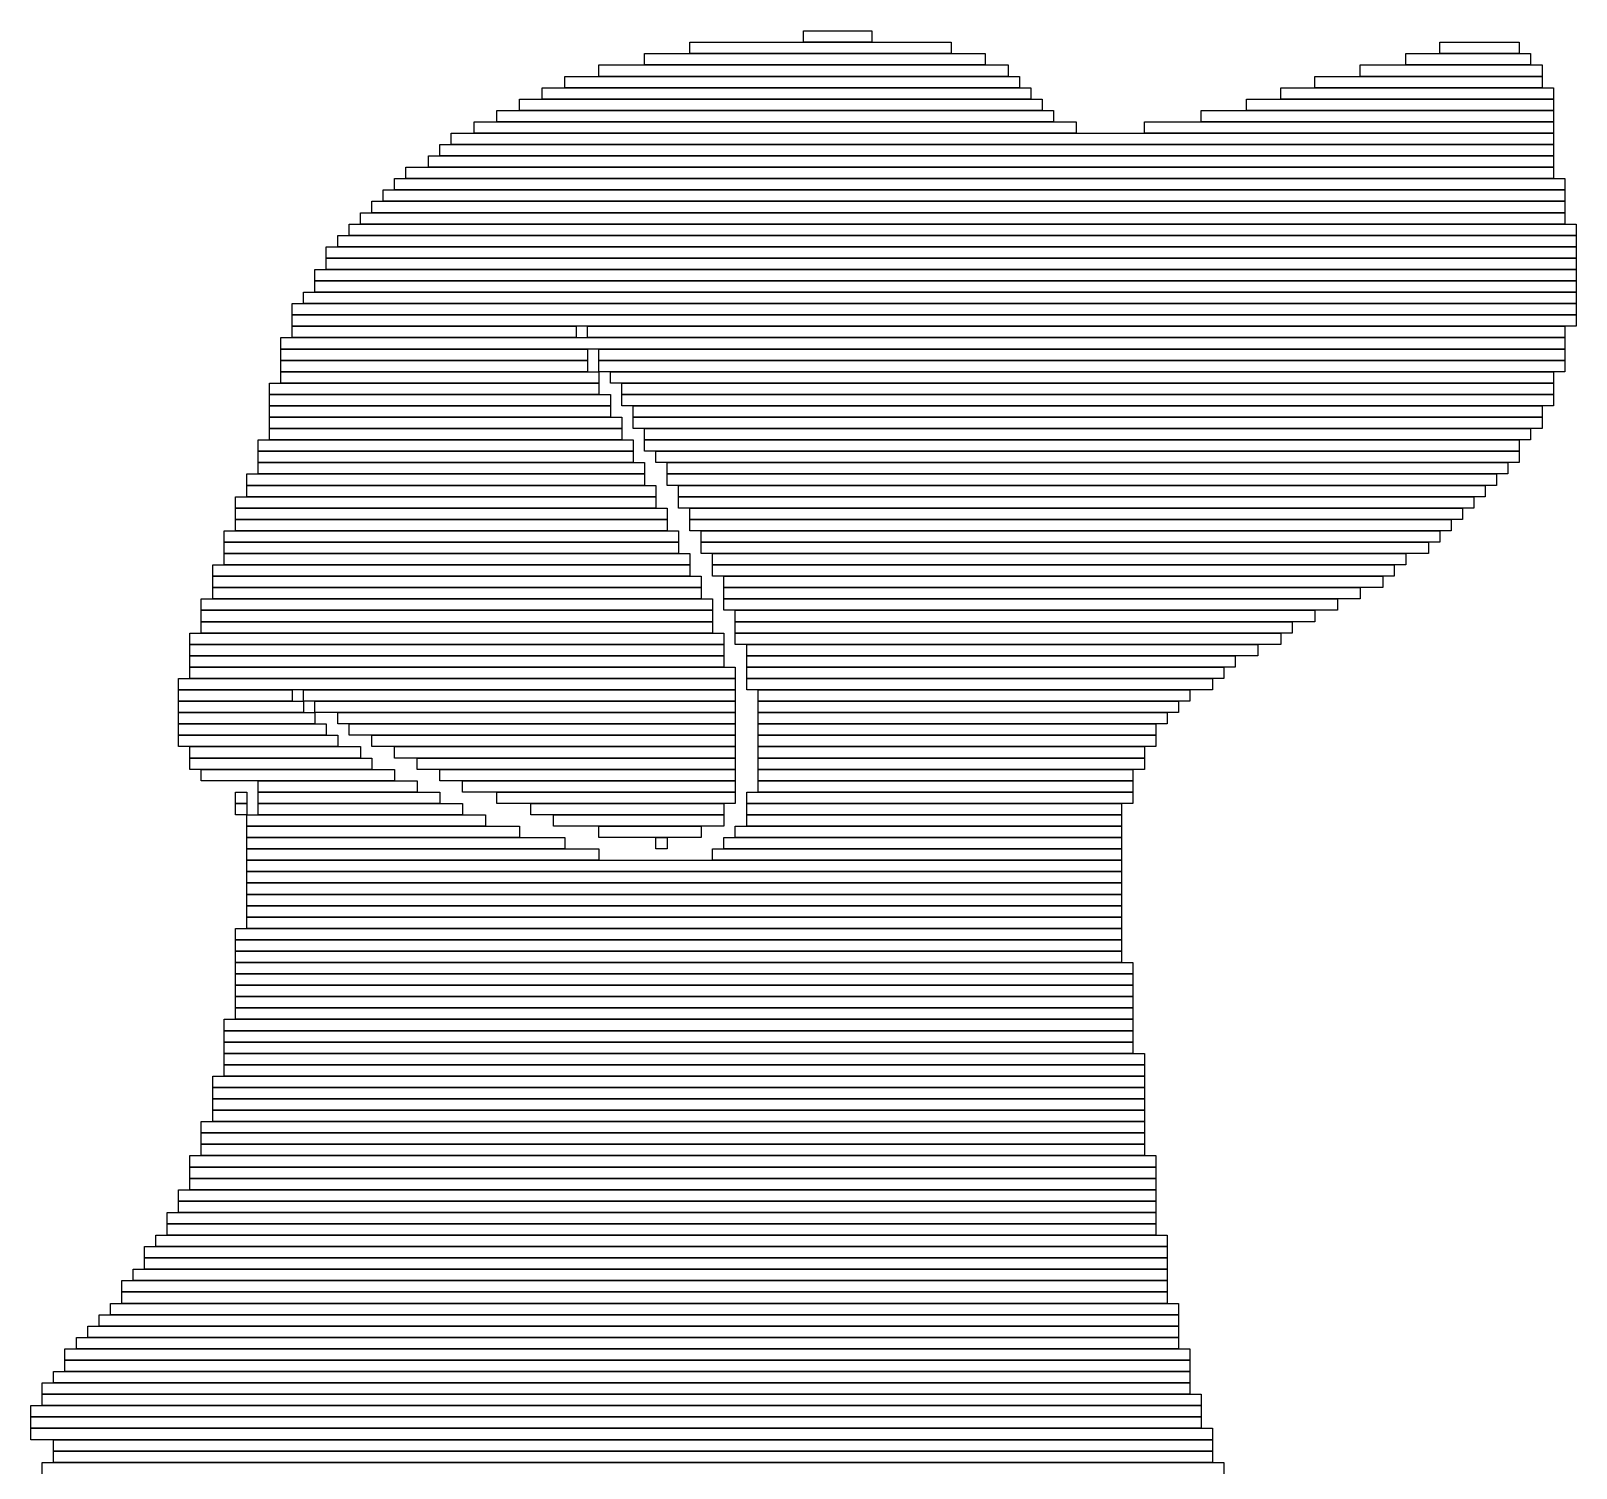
# Model space of a CAD drawing. Extents: x 95 to 861, y 112 to 960.
# Drawn here: x 285 to 421, y 812.5 to 939 of the extents above; entities that cross this region are included whole.
import ezdxf

# ---------------------------------------------------------------- set-up
doc = ezdxf.new("R2010")
doc.units = 0

msp = doc.modelspace()

# ---------------------------------------------------------------- linework, layer by layer
for p, q in [((353, 939), (359, 939)), ((353, 938), (353, 939)), ((359, 939), (359, 938)), ((343, 938), (366, 938)), ((343, 937), (343, 938)), ((359, 938), (353, 938)), ((366, 938), (366, 937)), ((409, 938), (416, 938)), ((409, 937), (409, 938)), ((416, 938), (416, 937)), ((335, 936), (371, 936)), ((335, 935), (335, 936)), ((339, 937), (369, 937)), ((339, 936), (339, 937)), ((369, 936), (339, 936)), ((366, 937), (343, 937)), ((369, 937), (369, 936)), ((371, 936), (371, 935)), ((402, 936), (418, 936)), ((402, 935), (402, 936)), ((406, 937), (417, 937)), ((406, 936), (406, 937)), ((417, 936), (406, 936)), ((416, 937), (409, 937)), ((417, 937), (417, 936)), ((418, 936), (418, 935)), ((332, 935), (372, 935)), ((332, 934), (332, 935)), ((371, 935), (335, 935)), ((372, 935), (372, 934)), ((398, 935), (418, 935)), ((398, 934), (398, 935)), ((418, 935), (402, 935)), ((418, 935), (418, 934)), ((328, 933), (374, 933)), ((328, 932), (328, 933)), ((330, 934), (373, 934)), ((330, 933), (330, 934)), ((373, 933), (330, 933)), ((372, 934), (332, 934)), ((373, 934), (373, 933)), ((374, 933), (374, 932)), ((392, 933), (419, 933)), ((392, 932), (392, 933)), ((395, 934), (419, 934)), ((395, 933), (395, 934)), ((419, 933), (395, 933)), ((418, 934), (398, 934)), ((419, 934), (419, 933)), ((419, 933), (419, 932)), ((326, 932), (375, 932)), ((326, 931), (326, 932)), ((374, 932), (328, 932)), ((375, 932), (375, 931)), ((388, 932), (419, 932)), ((388, 931), (388, 932)), ((419, 932), (392, 932)), ((419, 932), (419, 931)), ((324, 931), (377, 931)), ((324, 930), (324, 931)), ((375, 931), (326, 931)), ((377, 931), (377, 930)), ((383, 931), (419, 931)), ((383, 930), (383, 931)), ((419, 931), (388, 931)), ((419, 931), (419, 930)), ((321, 929), (419, 929)), ((321, 928), (321, 929)), ((322, 930), (419, 930)), ((322, 929), (322, 930)), ((419, 929), (322, 929)), ((377, 930), (324, 930)), ((419, 930), (383, 930)), ((419, 930), (419, 929)), ((419, 929), (419, 928)), ((320, 928), (419, 928)), ((320, 927), (320, 928)), ((419, 928), (321, 928)), ((419, 928), (419, 927)), ((318, 927), (419, 927)), ((318, 926), (318, 927)), ((419, 927), (320, 927)), ((419, 927), (419, 926)), ((316, 925), (420, 925)), ((316, 924), (316, 925)), ((317, 926), (420, 926)), ((317, 925), (317, 926)), ((420, 925), (317, 925)), ((419, 926), (318, 926)), ((420, 926), (420, 925)), ((420, 925), (420, 924)), ((315, 924), (420, 924)), ((315, 923), (315, 924)), ((420, 924), (316, 924)), ((420, 924), (420, 923)), ((314, 923), (420, 923)), ((314, 922), (314, 923)), ((420, 923), (315, 923)), ((420, 923), (420, 922)), ((312, 921), (421, 921)), ((312, 920), (312, 921)), ((313, 922), (421, 922)), ((313, 921), (313, 922)), ((421, 921), (313, 921)), ((420, 922), (314, 922)), ((421, 922), (421, 921)), ((421, 921), (421, 920)), ((311, 920), (421, 920)), ((311, 919), (311, 920)), ((421, 920), (312, 920)), ((421, 920), (421, 919)), ((310, 918), (421, 918)), ((310, 917), (310, 918)), ((421, 919), (311, 919)), ((311, 919), (421, 919)), ((311, 918), (311, 919)), ((421, 918), (311, 918)), ((421, 919), (421, 918)), ((421, 918), (421, 917)), ((421, 917), (310, 917)), ((310, 917), (421, 917)), ((310, 916), (310, 917)), ((421, 917), (421, 916)), ((309, 916), (421, 916)), ((309, 915), (309, 916)), ((421, 916), (310, 916)), ((421, 916), (421, 915)), ((308, 915), (421, 915)), ((308, 914), (308, 915)), ((421, 914), (308, 914)), ((308, 914), (421, 914)), ((308, 913), (308, 914)), ((421, 915), (309, 915)), ((421, 915), (421, 914)), ((421, 914), (421, 913)), ((421, 913), (308, 913)), ((308, 913), (333, 913)), ((308, 912), (308, 913)), ((333, 913), (333, 912)), ((334, 913), (420, 913)), ((334, 912), (334, 913)), ((420, 913), (420, 912)), ((307, 912), (420, 912)), ((307, 911), (307, 912)), ((333, 912), (308, 912)), ((420, 912), (334, 912)), ((420, 912), (420, 911)), ((420, 911), (307, 911)), ((307, 911), (334, 911)), ((307, 910), (307, 911)), ((334, 910), (307, 910)), ((307, 910), (334, 910)), ((307, 909), (307, 910)), ((334, 911), (334, 910)), ((334, 910), (334, 909)), ((335, 911), (420, 911)), ((335, 910), (335, 911)), ((420, 910), (335, 910)), ((335, 910), (420, 910)), ((335, 909), (335, 910)), ((420, 911), (420, 910)), ((420, 910), (420, 909)), ((334, 909), (307, 909)), ((307, 909), (335, 909)), ((307, 908), (307, 909)), ((420, 909), (335, 909)), ((335, 909), (335, 908)), ((336, 909), (419, 909)), ((336, 908), (336, 909)), ((419, 909), (419, 908)), ((306, 908), (335, 908)), ((306, 907), (306, 908)), ((335, 908), (307, 908)), ((335, 908), (335, 907)), ((419, 908), (336, 908)), ((337, 908), (419, 908)), ((337, 907), (337, 908)), ((419, 908), (419, 907)), ((335, 907), (306, 907)), ((306, 907), (336, 907)), ((306, 906), (306, 907)), ((336, 906), (306, 906)), ((306, 906), (336, 906)), ((306, 905), (306, 906)), ((336, 907), (336, 906)), ((336, 906), (336, 905)), ((419, 907), (337, 907)), ((337, 907), (419, 907)), ((337, 906), (337, 907)), ((419, 906), (337, 906)), ((338, 906), (418, 906)), ((338, 905), (338, 906)), ((418, 906), (418, 905)), ((419, 907), (419, 906)), ((336, 905), (306, 905)), ((306, 905), (337, 905)), ((306, 904), (306, 905)), ((337, 905), (337, 904)), ((418, 905), (338, 905)), ((338, 905), (418, 905)), ((338, 904), (338, 905)), ((418, 905), (418, 904)), ((337, 904), (306, 904)), ((306, 904), (337, 904)), ((306, 903), (306, 904)), ((337, 904), (337, 903)), ((418, 904), (338, 904)), ((339, 904), (417, 904)), ((339, 903), (339, 904)), ((417, 904), (417, 903)), ((305, 903), (338, 903)), ((305, 902), (305, 903)), ((338, 902), (305, 902)), ((305, 902), (338, 902)), ((305, 901), (305, 902)), ((337, 903), (306, 903)), ((338, 903), (338, 902)), ((338, 902), (338, 901)), ((417, 903), (339, 903)), ((339, 903), (416, 903)), ((339, 902), (339, 903)), ((416, 902), (339, 902)), ((340, 902), (416, 902)), ((340, 901), (340, 902)), ((416, 903), (416, 902)), ((416, 902), (416, 901)), ((338, 901), (305, 901)), ((305, 901), (339, 901)), ((305, 900), (305, 901)), ((339, 901), (339, 900)), ((416, 901), (340, 901)), ((341, 901), (415, 901)), ((341, 900), (341, 901)), ((415, 901), (415, 900)), ((304, 900), (339, 900)), ((304, 899), (304, 900)), ((339, 899), (304, 899)), ((304, 899), (340, 899)), ((304, 898), (304, 899)), ((339, 900), (305, 900)), ((339, 900), (339, 899)), ((340, 899), (340, 898)), ((415, 900), (341, 900)), ((341, 900), (414, 900)), ((341, 899), (341, 900)), ((414, 899), (341, 899)), ((342, 899), (413, 899)), ((342, 898), (342, 899)), ((413, 899), (413, 898)), ((414, 900), (414, 899)), ((303, 898), (340, 898)), ((303, 897), (303, 898)), ((340, 898), (304, 898)), ((340, 898), (340, 897)), ((413, 898), (342, 898)), ((342, 898), (412, 898)), ((342, 897), (342, 898)), ((412, 898), (412, 897)), ((340, 897), (303, 897)), ((303, 897), (341, 897)), ((303, 896), (303, 897)), ((341, 897), (341, 896)), ((412, 897), (342, 897)), ((343, 897), (411, 897)), ((343, 896), (343, 897)), ((411, 897), (411, 896)), ((302, 895), (342, 895)), ((302, 894), (302, 895)), ((341, 896), (303, 896)), ((303, 896), (341, 896)), ((303, 895), (303, 896)), ((341, 895), (303, 895)), ((341, 896), (341, 895)), ((342, 895), (342, 894)), ((411, 896), (343, 896)), ((343, 896), (410, 896)), ((343, 895), (343, 896)), ((410, 895), (343, 895)), ((344, 895), (409, 895)), ((344, 894), (344, 895)), ((409, 895), (409, 894)), ((410, 896), (410, 895)), ((342, 894), (302, 894)), ((302, 894), (342, 894)), ((302, 893), (302, 894)), ((342, 894), (342, 893)), ((409, 894), (344, 894)), ((344, 894), (408, 894)), ((344, 893), (344, 894)), ((408, 894), (408, 893)), ((342, 893), (302, 893)), ((302, 893), (343, 893)), ((302, 892), (302, 893)), ((343, 893), (343, 892)), ((408, 893), (344, 893)), ((345, 893), (406, 893)), ((345, 892), (345, 893)), ((406, 893), (406, 892)), ((301, 892), (343, 892)), ((301, 891), (301, 892)), ((343, 891), (301, 891)), ((301, 891), (344, 891)), ((301, 890), (301, 891)), ((343, 892), (302, 892)), ((343, 892), (343, 891)), ((344, 891), (344, 890)), ((406, 892), (345, 892)), ((345, 892), (405, 892)), ((345, 891), (345, 892)), ((405, 891), (345, 891)), ((346, 891), (404, 891)), ((346, 890), (346, 891)), ((404, 891), (404, 890)), ((405, 892), (405, 891)), ((344, 890), (301, 890)), ((301, 890), (344, 890)), ((301, 889), (301, 890)), ((344, 890), (344, 889)), ((404, 890), (346, 890)), ((346, 890), (402, 890)), ((346, 889), (346, 890)), ((402, 890), (402, 889)), ((300, 889), (345, 889)), ((300, 888), (300, 889)), ((344, 889), (301, 889)), ((345, 889), (345, 888)), ((402, 889), (346, 889)), ((346, 889), (400, 889)), ((346, 888), (346, 889)), ((400, 889), (400, 888)), ((345, 888), (300, 888)), ((300, 888), (345, 888)), ((300, 887), (300, 888)), ((345, 887), (300, 887)), ((300, 887), (345, 887)), ((300, 886), (300, 887)), ((345, 888), (345, 887)), ((345, 887), (345, 886)), ((400, 888), (346, 888)), ((347, 888), (398, 888)), ((347, 887), (347, 888)), ((398, 887), (347, 887)), ((347, 887), (396, 887)), ((347, 886), (347, 887)), ((396, 887), (396, 886)), ((398, 888), (398, 887)), ((299, 886), (346, 886)), ((299, 885), (299, 886)), ((345, 886), (300, 886)), ((346, 886), (346, 885)), ((396, 886), (347, 886)), ((347, 886), (395, 886)), ((347, 885), (347, 886)), ((395, 886), (395, 885)), ((346, 885), (299, 885)), ((299, 885), (346, 885)), ((299, 884), (299, 885)), ((346, 884), (299, 884)), ((299, 884), (346, 884)), ((299, 883), (299, 884)), ((346, 885), (346, 884)), ((346, 884), (346, 883)), ((395, 885), (347, 885)), ((348, 885), (393, 885)), ((348, 884), (348, 885)), ((393, 884), (348, 884)), ((348, 884), (391, 884)), ((348, 883), (348, 884)), ((391, 884), (391, 883)), ((393, 885), (393, 884)), ((346, 883), (299, 883)), ((299, 883), (347, 883)), ((299, 882), (299, 883)), ((347, 883), (347, 882)), ((391, 883), (348, 883)), ((348, 883), (390, 883)), ((348, 882), (348, 883)), ((390, 883), (390, 882)), ((298, 882), (347, 882)), ((298, 881), (298, 882)), ((347, 882), (299, 882)), ((347, 882), (347, 881)), ((390, 882), (348, 882)), ((348, 882), (389, 882)), ((348, 881), (348, 882)), ((389, 882), (389, 881)), ((347, 881), (298, 881)), ((298, 881), (308, 881)), ((298, 880), (298, 881)), ((308, 880), (298, 880)), ((298, 880), (309, 880)), ((298, 879), (298, 880)), ((308, 881), (308, 880)), ((309, 881), (347, 881)), ((309, 880), (309, 881)), ((347, 880), (309, 880)), ((309, 880), (309, 879)), ((310, 880), (347, 880)), ((310, 879), (310, 880)), ((347, 881), (347, 880)), ((347, 880), (347, 879)), ((389, 881), (348, 881)), ((349, 881), (387, 881)), ((349, 880), (349, 881)), ((387, 880), (349, 880)), ((349, 880), (386, 880)), ((349, 879), (349, 880)), ((386, 880), (386, 879)), ((387, 881), (387, 880)), ((309, 879), (298, 879)), ((298, 879), (310, 879)), ((298, 878), (298, 879)), ((347, 879), (310, 879)), ((310, 879), (310, 878)), ((312, 879), (347, 879)), ((312, 878), (312, 879)), ((347, 879), (347, 878)), ((386, 879), (349, 879)), ((349, 879), (385, 879)), ((349, 878), (349, 879)), ((385, 879), (385, 878)), ((310, 878), (298, 878)), ((298, 878), (311, 878)), ((298, 877), (298, 878)), ((311, 878), (311, 877)), ((347, 878), (312, 878)), ((313, 878), (347, 878)), ((313, 877), (313, 878)), ((347, 878), (347, 877)), ((385, 878), (349, 878)), ((349, 878), (384, 878)), ((349, 877), (349, 878)), ((384, 878), (384, 877)), ((311, 877), (298, 877)), ((298, 877), (312, 877)), ((298, 876), (298, 877)), ((312, 876), (298, 876)), ((299, 876), (314, 876)), ((299, 875), (299, 876)), ((312, 877), (312, 876)), ((347, 877), (313, 877)), ((314, 876), (314, 875)), ((315, 877), (347, 877)), ((315, 876), (315, 877)), ((347, 876), (315, 876)), ((317, 876), (347, 876)), ((317, 875), (317, 876)), ((347, 877), (347, 876)), ((347, 876), (347, 875)), ((384, 877), (349, 877)), ((349, 877), (384, 877)), ((349, 876), (349, 877)), ((384, 876), (349, 876)), ((349, 876), (383, 876)), ((349, 875), (349, 876)), ((383, 876), (383, 875)), ((384, 877), (384, 876)), ((314, 875), (299, 875)), ((299, 875), (315, 875)), ((299, 874), (299, 875)), ((315, 875), (315, 874)), ((347, 875), (317, 875)), ((319, 875), (347, 875)), ((319, 874), (319, 875)), ((347, 875), (347, 874)), ((383, 875), (349, 875)), ((349, 875), (383, 875)), ((349, 874), (349, 875)), ((383, 875), (383, 874)), ((315, 874), (299, 874)), ((300, 874), (317, 874)), ((300, 873), (300, 874)), ((317, 874), (317, 873)), ((347, 874), (319, 874)), ((321, 874), (347, 874)), ((321, 873), (321, 874)), ((347, 874), (347, 873)), ((383, 874), (349, 874)), ((349, 874), (382, 874)), ((349, 873), (349, 874)), ((382, 874), (382, 873)), ((317, 873), (300, 873)), ((303, 872), (304, 872)), ((303, 871), (303, 872)), ((304, 872), (304, 871)), ((305, 873), (319, 873)), ((305, 872), (305, 873)), ((319, 872), (305, 872)), ((305, 872), (321, 872)), ((305, 871), (305, 872)), ((319, 873), (319, 872)), ((347, 873), (321, 873)), ((321, 872), (321, 871)), ((323, 873), (347, 873)), ((323, 872), (323, 873)), ((347, 872), (323, 872)), ((326, 872), (347, 872)), ((326, 871), (326, 872)), ((347, 873), (347, 872)), ((347, 872), (347, 871)), ((348, 872), (382, 872)), ((348, 871), (348, 872)), ((382, 873), (349, 873)), ((349, 873), (382, 873)), ((349, 872), (349, 873)), ((382, 872), (349, 872)), ((382, 873), (382, 872)), ((382, 872), (382, 871)), ((304, 871), (303, 871)), ((303, 871), (304, 871)), ((303, 870), (303, 871)), ((304, 871), (304, 870)), ((321, 871), (305, 871)), ((305, 871), (323, 871)), ((305, 870), (305, 871)), ((323, 871), (323, 870)), ((347, 871), (326, 871)), ((329, 871), (346, 871)), ((329, 870), (329, 871)), ((346, 871), (346, 870)), ((382, 871), (348, 871)), ((348, 871), (381, 871)), ((348, 870), (348, 871)), ((381, 871), (381, 870)), ((304, 870), (303, 870)), ((304, 870), (325, 870)), ((304, 869), (304, 870)), ((323, 870), (305, 870)), ((325, 870), (325, 869)), ((346, 870), (329, 870)), ((331, 870), (346, 870)), ((331, 869), (331, 870)), ((346, 870), (346, 869)), ((381, 870), (348, 870)), ((348, 870), (381, 870)), ((348, 869), (348, 870)), ((381, 870), (381, 869)), ((325, 869), (304, 869)), ((304, 869), (328, 869)), ((304, 868), (304, 869)), ((328, 868), (304, 868)), ((304, 868), (332, 868)), ((304, 867), (304, 868)), ((328, 869), (328, 868)), ((346, 869), (331, 869)), ((332, 868), (332, 867)), ((335, 869), (344, 869)), ((335, 868), (335, 869)), ((344, 868), (335, 868)), ((340, 868), (341, 868)), ((340, 867), (340, 868)), ((341, 868), (341, 867)), ((344, 869), (344, 868)), ((346, 868), (381, 868)), ((346, 867), (346, 868)), ((347, 869), (381, 869)), ((347, 868), (347, 869)), ((381, 868), (347, 868)), ((381, 869), (348, 869)), ((381, 869), (381, 868)), ((381, 868), (381, 867)), ((332, 867), (304, 867)), ((304, 867), (335, 867)), ((304, 866), (304, 867)), ((335, 867), (335, 866)), ((341, 867), (340, 867)), ((345, 867), (381, 867)), ((345, 866), (345, 867)), ((381, 867), (346, 867)), ((381, 867), (381, 866)), ((335, 866), (304, 866)), ((304, 866), (381, 866)), ((304, 865), (304, 866)), ((381, 865), (304, 865)), ((304, 865), (381, 865)), ((304, 864), (304, 865)), ((381, 866), (345, 866)), ((381, 866), (381, 865)), ((381, 865), (381, 864)), ((381, 864), (304, 864)), ((304, 864), (381, 864)), ((304, 863), (304, 864)), ((381, 864), (381, 863)), ((381, 863), (304, 863)), ((304, 863), (381, 863)), ((304, 862), (304, 863)), ((381, 863), (381, 862)), ((381, 862), (304, 862)), ((304, 862), (381, 862)), ((304, 861), (304, 862)), ((381, 861), (304, 861)), ((304, 861), (381, 861)), ((304, 860), (304, 861)), ((381, 862), (381, 861)), ((381, 861), (381, 860)), ((303, 860), (381, 860)), ((303, 859), (303, 860)), ((381, 860), (304, 860)), ((381, 860), (381, 859)), ((381, 859), (303, 859)), ((303, 859), (381, 859)), ((303, 858), (303, 859)), ((381, 859), (381, 858)), ((381, 858), (303, 858)), ((303, 858), (381, 858)), ((303, 857), (303, 858)), ((381, 857), (303, 857)), ((303, 857), (382, 857)), ((303, 856), (303, 857)), ((381, 858), (381, 857)), ((382, 857), (382, 856)), ((382, 856), (303, 856)), ((303, 856), (382, 856)), ((303, 855), (303, 856)), ((382, 856), (382, 855)), ((382, 855), (303, 855)), ((303, 855), (382, 855)), ((303, 854), (303, 855)), ((382, 855), (382, 854)), ((382, 854), (303, 854)), ((303, 854), (382, 854)), ((303, 853), (303, 854)), ((382, 853), (303, 853)), ((303, 853), (382, 853)), ((303, 852), (303, 853)), ((382, 854), (382, 853)), ((382, 853), (382, 852)), ((302, 852), (382, 852)), ((302, 851), (302, 852)), ((382, 852), (303, 852)), ((382, 852), (382, 851)), ((382, 851), (302, 851)), ((302, 851), (382, 851)), ((302, 850), (302, 851)), ((382, 850), (302, 850)), ((302, 850), (382, 850)), ((302, 849), (302, 850)), ((382, 851), (382, 850)), ((382, 850), (382, 849)), ((382, 849), (302, 849)), ((302, 849), (383, 849)), ((302, 848), (302, 849)), ((383, 849), (383, 848)), ((383, 848), (302, 848)), ((302, 848), (383, 848)), ((302, 847), (302, 848)), ((383, 848), (383, 847)), ((301, 847), (383, 847)), ((301, 846), (301, 847)), ((383, 846), (301, 846)), ((301, 846), (383, 846)), ((301, 845), (301, 846)), ((383, 847), (302, 847)), ((383, 847), (383, 846)), ((383, 846), (383, 845)), ((383, 845), (301, 845)), ((301, 845), (383, 845)), ((301, 844), (301, 845)), ((383, 845), (383, 844)), ((383, 844), (301, 844)), ((301, 844), (383, 844)), ((301, 843), (301, 844)), ((383, 844), (383, 843)), ((300, 843), (383, 843)), ((300, 842), (300, 843)), ((383, 842), (300, 842)), ((300, 842), (383, 842)), ((300, 841), (300, 842)), ((383, 843), (301, 843)), ((383, 843), (383, 842)), ((383, 842), (383, 841)), ((383, 841), (300, 841)), ((300, 841), (383, 841)), ((300, 840), (300, 841)), ((383, 841), (383, 840)), ((299, 840), (384, 840)), ((299, 839), (299, 840)), ((383, 840), (300, 840)), ((384, 840), (384, 839)), ((384, 839), (299, 839)), ((299, 839), (384, 839)), ((299, 838), (299, 839)), ((384, 838), (299, 838)), ((299, 838), (384, 838)), ((299, 837), (299, 838)), ((384, 839), (384, 838)), ((384, 838), (384, 837)), ((298, 837), (384, 837)), ((298, 836), (298, 837)), ((384, 837), (299, 837)), ((384, 837), (384, 836)), ((384, 836), (298, 836)), ((298, 836), (384, 836)), ((298, 835), (298, 836)), ((384, 836), (384, 835)), ((297, 835), (384, 835)), ((297, 834), (297, 835)), ((384, 834), (297, 834)), ((297, 834), (384, 834)), ((297, 833), (297, 834)), ((384, 835), (298, 835)), ((384, 835), (384, 834)), ((384, 834), (384, 833)), ((296, 833), (385, 833)), ((296, 832), (296, 833)), ((384, 833), (297, 833)), ((385, 833), (385, 832)), ((295, 832), (385, 832)), ((295, 831), (295, 832)), ((385, 831), (295, 831)), ((295, 831), (385, 831)), ((295, 830), (295, 831)), ((385, 832), (296, 832)), ((385, 832), (385, 831)), ((385, 831), (385, 830)), ((294, 830), (385, 830)), ((294, 829), (294, 830)), ((385, 830), (295, 830)), ((385, 830), (385, 829)), ((293, 829), (385, 829)), ((293, 828), (293, 829)), ((385, 829), (294, 829)), ((385, 829), (385, 828)), ((292, 827), (386, 827)), ((292, 826), (292, 827)), ((385, 828), (293, 828)), ((293, 828), (385, 828)), ((293, 827), (293, 828)), ((385, 827), (293, 827)), ((385, 828), (385, 827)), ((386, 827), (386, 826)), ((291, 826), (386, 826)), ((291, 825), (291, 826)), ((386, 826), (292, 826)), ((386, 826), (386, 825)), ((290, 825), (386, 825)), ((290, 824), (290, 825)), ((386, 825), (291, 825)), ((386, 825), (386, 824)), ((288, 823), (387, 823)), ((288, 822), (288, 823)), ((289, 824), (386, 824)), ((289, 823), (289, 824)), ((386, 823), (289, 823)), ((386, 824), (290, 824)), ((386, 824), (386, 823)), ((387, 823), (387, 822)), ((387, 822), (288, 822)), ((288, 822), (387, 822)), ((288, 821), (288, 822)), ((387, 822), (387, 821)), ((287, 821), (387, 821)), ((287, 820), (287, 821)), ((387, 821), (288, 821)), ((387, 821), (387, 820)), ((286, 820), (387, 820)), ((286, 819), (286, 820)), ((387, 819), (286, 819)), ((286, 819), (388, 819)), ((286, 818), (286, 819)), ((387, 820), (287, 820)), ((387, 820), (387, 819)), ((388, 819), (388, 818)), ((285, 818), (388, 818)), ((285, 817), (285, 818)), ((388, 818), (286, 818)), ((388, 818), (388, 817)), ((388, 817), (285, 817)), ((285, 817), (388, 817)), ((285, 816), (285, 817)), ((388, 816), (285, 816)), ((285, 816), (389, 816)), ((285, 815), (285, 816)), ((388, 817), (388, 816)), ((389, 816), (389, 815)), ((389, 815), (285, 815)), ((287, 815), (389, 815)), ((287, 814), (287, 815)), ((389, 815), (389, 814)), ((389, 814), (287, 814)), ((287, 814), (389, 814)), ((287, 813), (287, 814)), ((389, 814), (389, 813)), ((286, 813), (390, 813)), ((286, 812), (286, 813)), ((389, 813), (287, 813)), ((390, 813), (390, 812))]:
    msp.add_line(p, q)

doc.saveas('drawing.dxf')
